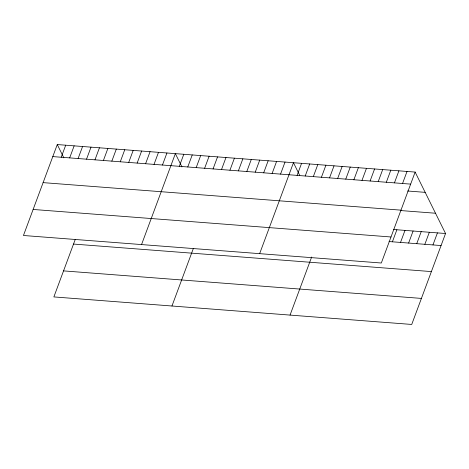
<?xml version="1.0" encoding="UTF-8"?>
<svg xmlns="http://www.w3.org/2000/svg" width="469" height="469" viewBox="0 0 469 469"><rect width="100%" height="100%" fill="white"/><g stroke="black" fill="none" stroke-linecap="round" stroke-linejoin="round"><path stroke-width="0.7" d="M57.271 144.552L23.45 235.491L381.32 263.015L415.135 172.076L57.271 144.552L63.854 157.86M61.228 157.244L65.707 145.202M69.664 157.895L74.143 145.853M78.1 158.54L82.579 146.498M86.536 159.19L91.009 147.149M94.967 159.841L99.446 147.799M103.403 160.486L107.882 148.444M75.216 239.507L53.865 296.924L411.729 324.448L445.55 233.509L415.135 172.076M111.839 161.137L116.318 149.095M120.275 161.787L124.754 149.746M128.711 162.432L133.19 150.391M137.147 163.083L141.626 151.041M145.583 163.734L150.062 151.686M154.02 164.379L158.499 152.337M162.456 165.029L166.929 152.988M141.544 244.578L175.365 153.633L181.954 166.941M179.322 166.325L183.801 154.283M187.758 166.976L192.237 154.934M196.194 167.621L200.673 155.579M204.631 168.271L209.11 156.23M213.067 168.922L217.546 156.881M221.503 169.567L225.982 157.525M171.959 306.005L193.31 248.588M229.939 170.218L234.412 158.176M238.369 170.868L242.848 158.827M246.805 171.513L251.284 159.472M255.242 172.164L259.72 160.122M263.678 172.815L268.157 160.773M272.114 173.46L276.593 161.418M280.55 174.11L285.029 162.069M259.644 253.659L293.465 162.72L299.738 175.388M297.094 175.383L301.573 163.341M305.208 176.01L309.687 163.962M313.321 176.631L317.8 164.59M321.429 177.253L325.908 165.211M329.543 177.88L334.022 165.838M337.657 178.501L342.136 166.46M290.053 315.092L311.651 257.018M345.764 179.129L350.243 167.087M353.878 179.75L358.357 167.709M361.992 180.372L366.471 168.33M370.1 180.999L374.579 168.957M378.213 181.62L382.692 169.579M386.327 182.248L390.806 170.206M394.435 182.869L398.914 170.827M402.549 183.49L407.028 171.449M392.401 241.805L396.88 229.763M400.514 242.432L404.993 230.39M408.622 243.053L413.101 231.012M416.736 243.675L421.215 231.633M424.85 244.302L429.328 232.261M432.957 244.924L437.436 232.882M52.792 156.593L410.662 184.118M407.596 190.994L425.172 192.349M43.107 182.629L400.977 210.153M400.362 210.528L435.513 213.237M393.503 229.505L445.55 233.509M33.135 209.455L390.999 236.98M389.024 241.547L441.071 245.551M73.522 244.062L431.386 271.586M63.544 270.889L421.414 298.413"/></g></svg>
